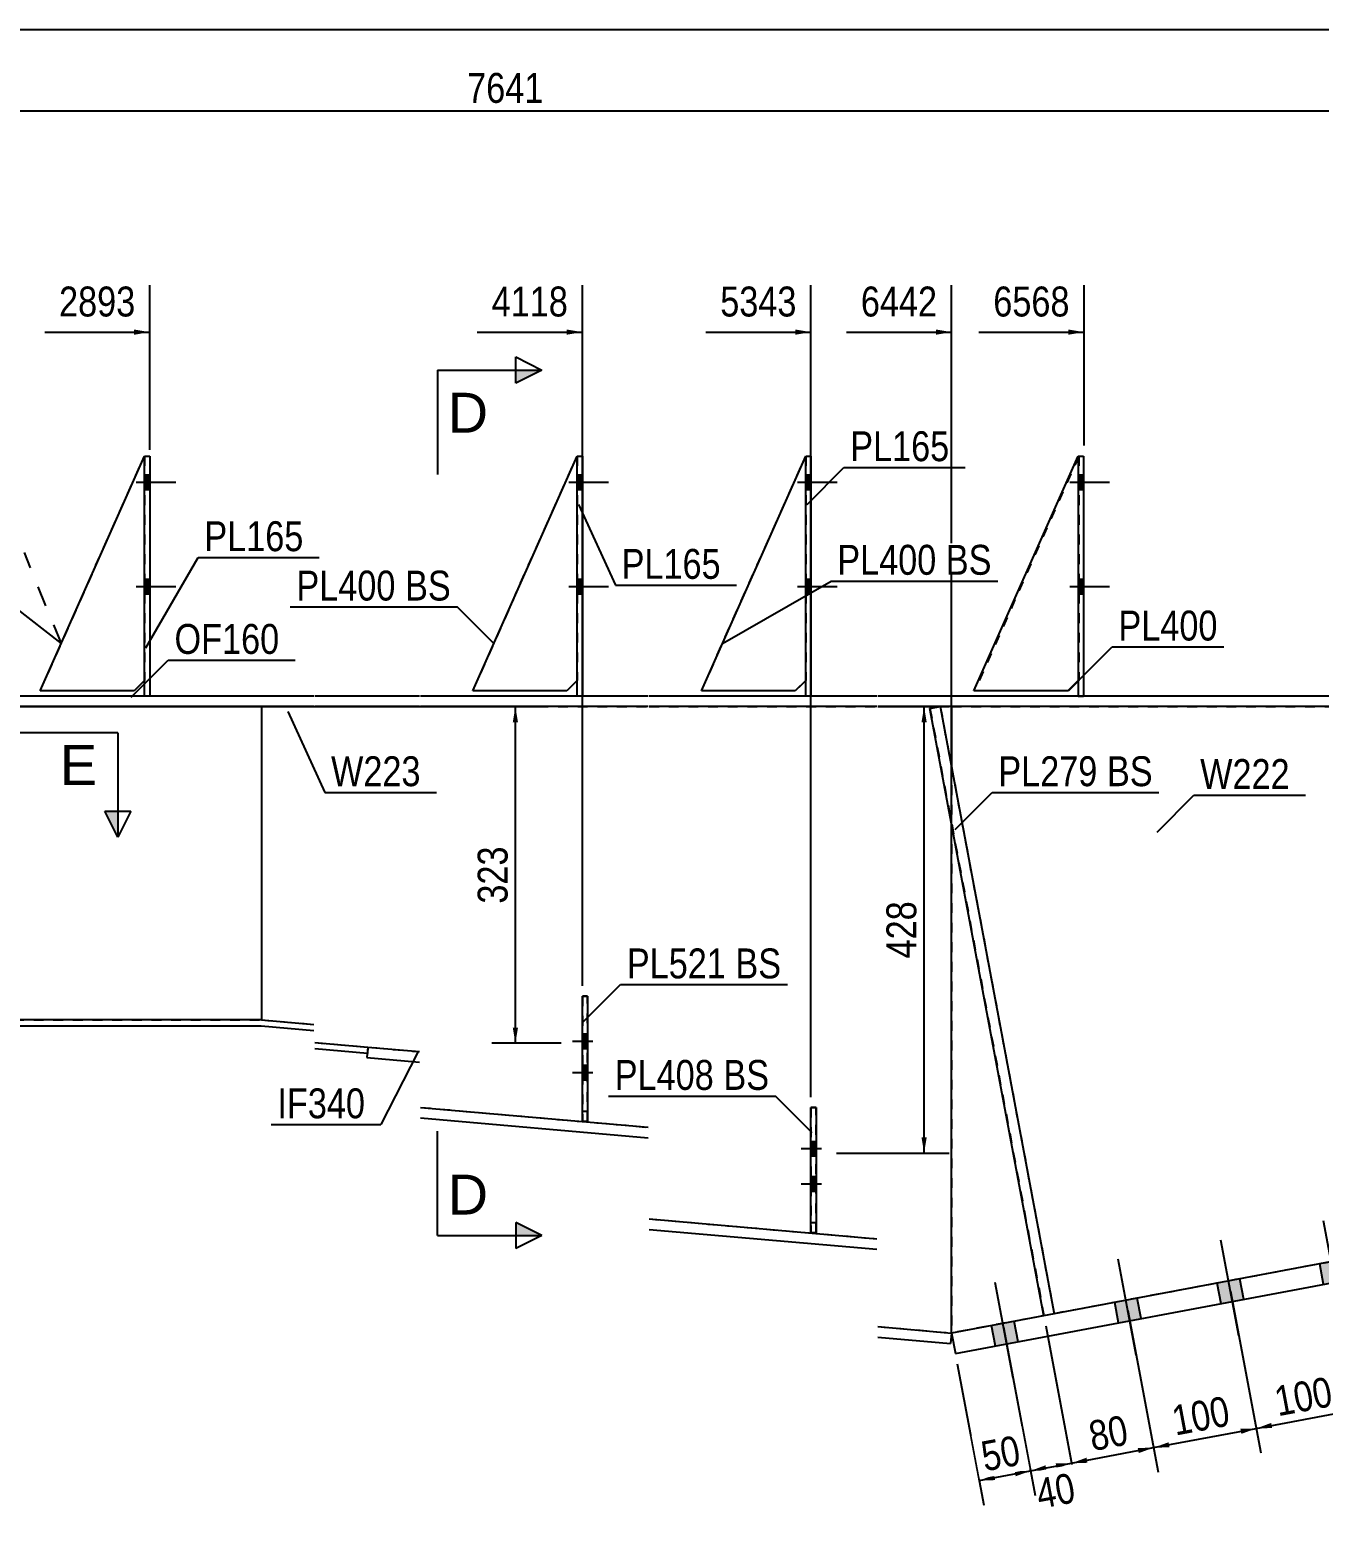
# Model space of a CAD drawing. Header units: millimetres. Extents: x -51 to 352, y -197 to 80.
# Drawn here: x 107.9 to 231.4, y -62.6 to 79.8 of the extents above; entities that cross this region are included whole.
import ezdxf

# ---------------------------------------------------------------- set-up
doc = ezdxf.new("R2010")
doc.units = ezdxf.units.MM
doc.linetypes.add('DXK_LINE_DOT1', pattern=[1.8814, 0.9407, -0.9407])
doc.linetypes.add('DXK_LINE_DOT2', pattern=[3.9198, 1.9599, -1.9599])
doc.styles.add('Arial', font='ARIAL.TTF', dxfattribs={"height": 0.2})
doc.styles.add('Arial Narrow', font='ARIALN.TTF', dxfattribs={"height": 0.2})

# ---------------------------------------------------------------- blocks, each defined once
blk = doc.blocks.new('Unknown-627306564-1201')
at = {"color": 5, "linetype": 'Continuous'}
blk.add_line((352, 79.83), (-48, 79.83), dxfattribs=at)
blk = doc.blocks.new('Part-627306564-1962 - 1436')
at = {"color": 2, "linetype": 'Continuous'}
for p, q in [((298.29, -24.7), (255.01, -32.83)), ((298.66, -26.66), (298.29, -24.7)), ((255.01, -34.86), (298.66, -26.66)), ((254.91, -33.41), (240.33, -36.15)), ((240.33, -38.18), (254.91, -35.45)), ((240.23, -36.73), (196.21, -45)), ((196.58, -46.97), (240.23, -38.77)), ((196.21, -45), (196.58, -46.97))]:
    blk.add_line(p, q, dxfattribs=at)
blk = doc.blocks.new('Bolt-627306564-1438 - 1436')
at = {"linetype": 'Continuous'}
for points in [[(182.74, 35.8), (182.74, 37.2), (182.24, 37.2), (182.24, 35.8)], [(182.74, 35.8), (182.74, 37.2), (182.24, 37.2), (182.24, 35.8)], [(182.74, 35.8), (182.74, 37.2), (182.24, 37.2), (182.24, 35.8)], [(182.74, 25.8), (182.74, 27.2), (182.24, 27.2), (182.24, 25.8)], [(182.74, 25.8), (182.74, 27.2), (182.24, 27.2), (182.24, 25.8)], [(182.74, 25.8), (182.74, 27.2), (182.24, 27.2), (182.24, 25.8)]]:
    blk.add_hatch(color=3, dxfattribs=at).paths.add_polyline_path(points)
at = {"color": 3, "linetype": 'Continuous'}
for p, q in [((182.24, 37.2), (182.74, 37.2)), ((182.24, 37.2), (182.74, 37.2)), ((182.24, 37.2), (182.74, 37.2)), ((181.44, 36.5), (185.24, 36.5)), ((181.44, 36.5), (185.24, 36.5)), ((181.44, 36.5), (185.24, 36.5)), ((182.24, 35.8), (182.74, 35.8)), ((182.24, 35.8), (182.74, 35.8)), ((182.24, 35.8), (182.74, 35.8)), ((182.24, 27.2), (182.74, 27.2)), ((182.24, 27.2), (182.74, 27.2)), ((182.24, 27.2), (182.74, 27.2)), ((181.44, 26.5), (185.24, 26.5)), ((181.44, 26.5), (185.24, 26.5)), ((181.44, 26.5), (185.24, 26.5)), ((182.24, 25.8), (182.74, 25.8)), ((182.24, 25.8), (182.74, 25.8)), ((182.24, 25.8), (182.74, 25.8))]:
    blk.add_line(p, q, dxfattribs=at)
blk = doc.blocks.new('Bolt-627306564-1441 - 1436')
at = {"linetype": 'Continuous'}
for points in [[(160.84, 35.8), (160.84, 37.2), (160.34, 37.2), (160.34, 35.8)], [(160.84, 35.8), (160.84, 37.2), (160.34, 37.2), (160.34, 35.8)], [(160.84, 35.8), (160.84, 37.2), (160.34, 37.2), (160.34, 35.8)], [(160.84, 25.8), (160.84, 27.2), (160.34, 27.2), (160.34, 25.8)], [(160.84, 25.8), (160.84, 27.2), (160.34, 27.2), (160.34, 25.8)], [(160.84, 25.8), (160.84, 27.2), (160.34, 27.2), (160.34, 25.8)]]:
    blk.add_hatch(color=3, dxfattribs=at).paths.add_polyline_path(points)
at = {"color": 3, "linetype": 'Continuous'}
for p, q in [((160.34, 37.2), (160.84, 37.2)), ((160.34, 37.2), (160.84, 37.2)), ((160.34, 37.2), (160.84, 37.2)), ((159.54, 36.5), (163.34, 36.5)), ((159.54, 36.5), (163.34, 36.5)), ((159.54, 36.5), (163.34, 36.5)), ((160.34, 35.8), (160.84, 35.8)), ((160.34, 35.8), (160.84, 35.8)), ((160.34, 35.8), (160.84, 35.8)), ((160.34, 27.2), (160.84, 27.2)), ((160.34, 27.2), (160.84, 27.2)), ((160.34, 27.2), (160.84, 27.2)), ((159.54, 26.5), (163.34, 26.5)), ((159.54, 26.5), (163.34, 26.5)), ((159.54, 26.5), (163.34, 26.5)), ((160.34, 25.8), (160.84, 25.8)), ((160.34, 25.8), (160.84, 25.8)), ((160.34, 25.8), (160.84, 25.8))]:
    blk.add_line(p, q, dxfattribs=at)
blk = doc.blocks.new('Bolt-627306564-1442 - 1436')
at = {"linetype": 'Continuous'}
for points in [[(208.85, 35.8), (208.85, 37.2), (208.35, 37.2), (208.35, 35.8)], [(208.85, 35.8), (208.85, 37.2), (208.35, 37.2), (208.35, 35.8)], [(208.85, 35.8), (208.85, 37.2), (208.35, 37.2), (208.35, 35.8)], [(208.85, 25.8), (208.85, 27.2), (208.35, 27.2), (208.35, 25.8)], [(208.85, 25.8), (208.85, 27.2), (208.35, 27.2), (208.35, 25.8)], [(208.85, 25.8), (208.85, 27.2), (208.35, 27.2), (208.35, 25.8)]]:
    blk.add_hatch(color=3, dxfattribs=at).paths.add_polyline_path(points)
at = {"color": 3, "linetype": 'Continuous'}
for p, q in [((208.35, 37.2), (208.85, 37.2)), ((208.35, 37.2), (208.85, 37.2)), ((208.35, 37.2), (208.85, 37.2)), ((207.55, 36.5), (211.35, 36.5)), ((207.55, 36.5), (211.35, 36.5)), ((207.55, 36.5), (211.35, 36.5)), ((208.35, 35.8), (208.85, 35.8)), ((208.35, 35.8), (208.85, 35.8)), ((208.35, 35.8), (208.85, 35.8)), ((208.35, 27.2), (208.85, 27.2)), ((208.35, 27.2), (208.85, 27.2)), ((208.35, 27.2), (208.85, 27.2)), ((207.55, 26.5), (211.35, 26.5)), ((207.55, 26.5), (211.35, 26.5)), ((207.55, 26.5), (211.35, 26.5)), ((208.35, 25.8), (208.85, 25.8)), ((208.35, 25.8), (208.85, 25.8)), ((208.35, 25.8), (208.85, 25.8))]:
    blk.add_line(p, q, dxfattribs=at)
blk = doc.blocks.new('Part-627306564-1710 - 1436')
at = {"color": 2, "linetype": 'Continuous'}
for p, q in [((172.24, 16.5), (182.24, 39)), ((182.24, 17.5), (181.24, 16.5)), ((181.24, 16.5), (172.24, 16.5))]:
    blk.add_line(p, q, dxfattribs=at)
blk = doc.blocks.new('Bolt-627306564-1445 - 1436')
at = {"linetype": 'Continuous'}
for points in [[(182.74, -26.64), (182.74, -28.04), (183.24, -28.04), (183.24, -26.64)], [(182.74, -30.01), (182.74, -31.41), (183.24, -31.41), (183.24, -30.01)]]:
    blk.add_hatch(color=3, dxfattribs=at).paths.add_polyline_path(points)
at = {"color": 3, "linetype": 'Continuous'}
for p, q in [((182.74, -26.64), (183.24, -26.64)), ((181.94, -27.34), (183.24, -27.34)), ((182.74, -28.04), (183.24, -28.04)), ((181.94, -30.71), (183.24, -30.71)), ((182.74, -30.01), (183.24, -30.01)), ((182.74, -31.41), (183.24, -31.41))]:
    blk.add_line(p, q, dxfattribs=at)
blk = doc.blocks.new('Bolt-627306564-1448 - 1436')
at = {"color": 3, "linetype": 'DXK_LINE_DOT2'}
for p, q in [((182.74, -26.64), (183.24, -26.64)), ((181.79, -27.34), (185.09, -27.34)), ((182.74, -28.04), (183.24, -28.04)), ((181.79, -30.71), (185.09, -30.71)), ((182.74, -30.01), (183.24, -30.01)), ((182.74, -31.41), (183.24, -31.41))]:
    blk.add_line(p, q, dxfattribs=at)
blk = doc.blocks.new('Bolt-627306564-1449 - 1436')
at = {"linetype": 'Continuous'}
for points in [[(160.84, -16.35), (160.84, -17.75), (161.34, -17.75), (161.34, -16.35)], [(160.84, -19.34), (160.84, -20.74), (161.34, -20.74), (161.34, -19.34)]]:
    blk.add_hatch(color=3, dxfattribs=at).paths.add_polyline_path(points)
at = {"color": 3, "linetype": 'Continuous'}
for p, q in [((160.04, -17.05), (161.34, -17.05)), ((160.84, -16.35), (161.34, -16.35)), ((160.84, -17.75), (161.34, -17.75)), ((160.84, -19.34), (161.34, -19.34)), ((160.04, -20.04), (161.34, -20.04)), ((160.84, -20.74), (161.34, -20.74))]:
    blk.add_line(p, q, dxfattribs=at)
blk = doc.blocks.new('Part-627306564-2016 - 1436')
at = {"color": 2, "linetype": 'Continuous'}
for p, q in [((182.24, 16), (182.24, 39)), ((182.24, 39), (182.74, 39)), ((182.74, 39), (182.74, 16)), ((182.74, 16), (182.24, 16))]:
    blk.add_line(p, q, dxfattribs=at)
blk = doc.blocks.new('Bolt-627306564-1450 - 1436')
at = {"color": 3, "linetype": 'DXK_LINE_DOT2'}
for p, q in [((159.89, -17.05), (163.19, -17.05)), ((160.84, -16.35), (161.34, -16.35)), ((160.84, -17.75), (161.34, -17.75)), ((160.84, -19.34), (161.34, -19.34)), ((159.89, -20.04), (163.19, -20.04)), ((160.84, -20.74), (161.34, -20.74))]:
    blk.add_line(p, q, dxfattribs=at)
blk = doc.blocks.new('Bolt-627306564-1451 - 1436')
at = {"linetype": 'Continuous'}
for points in [[(294.46, -25.42), (292.29, -25.82), (292.66, -27.79), (294.83, -27.38)], [(294.46, -25.42), (292.29, -25.82), (292.66, -27.79), (294.83, -27.38)], [(282.66, -27.63), (280.5, -28.04), (280.87, -30), (283.03, -29.6)], [(282.66, -27.63), (280.5, -28.04), (280.87, -30), (283.03, -29.6)], [(272.83, -29.48), (270.67, -29.88), (271.04, -31.85), (273.2, -31.44)], [(272.83, -29.48), (270.67, -29.88), (271.04, -31.85), (273.2, -31.44)], [(263.01, -31.32), (260.84, -31.73), (261.21, -33.69), (263.37, -33.29)], [(263.01, -31.32), (260.84, -31.73), (261.21, -33.69), (263.37, -33.29)], [(248.33, -34.65), (246.17, -35.05), (246.54, -37.02), (248.7, -36.61)], [(248.33, -34.65), (246.17, -35.05), (246.54, -37.02), (248.7, -36.61)], [(233.66, -37.97), (231.49, -38.37), (231.86, -40.34), (234.03, -39.93)], [(233.66, -37.97), (231.49, -38.37), (231.86, -40.34), (234.03, -39.93)], [(223.83, -39.81), (221.67, -40.22), (222.04, -42.19), (224.2, -41.78)], [(223.83, -39.81), (221.67, -40.22), (222.04, -42.19), (224.2, -41.78)], [(214, -41.66), (211.84, -42.07), (212.21, -44.03), (214.37, -43.62)], [(214, -41.66), (211.84, -42.07), (212.21, -44.03), (214.37, -43.62)], [(202.21, -43.87), (200.04, -44.28), (200.41, -46.25), (202.58, -45.84)], [(202.21, -43.87), (200.04, -44.28), (200.41, -46.25), (202.58, -45.84)]]:
    blk.add_hatch(color=3, dxfattribs=at).paths.add_polyline_path(points)
at = {"color": 3, "linetype": 'Continuous'}
for p, q in [((294.36, -30.87), (292.64, -21.69)), ((294.36, -30.87), (292.64, -21.69)), ((282.57, -33.08), (280.84, -23.9)), ((282.57, -33.08), (280.84, -23.9)), ((294.83, -27.38), (294.46, -25.42)), ((294.83, -27.38), (294.46, -25.42)), ((272.74, -34.93), (271.01, -25.75)), ((272.74, -34.93), (271.01, -25.75)), ((292.66, -27.79), (292.29, -25.82)), ((292.66, -27.79), (292.29, -25.82)), ((262.91, -36.77), (261.19, -27.59)), ((262.91, -36.77), (261.19, -27.59)), ((280.87, -30), (280.5, -28.04)), ((280.87, -30), (280.5, -28.04)), ((283.03, -29.6), (282.66, -27.63)), ((283.03, -29.6), (282.66, -27.63)), ((271.04, -31.85), (270.67, -29.88)), ((271.04, -31.85), (270.67, -29.88)), ((273.2, -31.44), (272.83, -29.48)), ((273.2, -31.44), (272.83, -29.48)), ((248.24, -40.1), (246.51, -30.92)), ((248.24, -40.1), (246.51, -30.92)), ((263.37, -33.29), (263.01, -31.32)), ((263.37, -33.29), (263.01, -31.32)), ((261.21, -33.69), (260.84, -31.73)), ((261.21, -33.69), (260.84, -31.73)), ((233.56, -43.42), (231.84, -34.24)), ((233.56, -43.42), (231.84, -34.24)), ((246.54, -37.02), (246.17, -35.05)), ((246.54, -37.02), (246.17, -35.05)), ((248.7, -36.61), (248.33, -34.65)), ((248.7, -36.61), (248.33, -34.65)), ((223.73, -45.26), (222.01, -36.09)), ((223.73, -45.26), (222.01, -36.09)), ((213.9, -47.11), (212.18, -37.93)), ((213.9, -47.11), (212.18, -37.93)), ((231.86, -40.34), (231.49, -38.37)), ((231.86, -40.34), (231.49, -38.37)), ((234.03, -39.93), (233.66, -37.97)), ((234.03, -39.93), (233.66, -37.97)), ((224.2, -41.78), (223.83, -39.81)), ((224.2, -41.78), (223.83, -39.81)), ((202.11, -49.33), (200.39, -40.15)), ((202.11, -49.33), (200.39, -40.15)), ((222.04, -42.19), (221.67, -40.22)), ((222.04, -42.19), (221.67, -40.22)), ((212.21, -44.03), (211.84, -42.07)), ((212.21, -44.03), (211.84, -42.07)), ((214.37, -43.62), (214, -41.66)), ((214.37, -43.62), (214, -41.66)), ((202.58, -45.84), (202.21, -43.87)), ((202.58, -45.84), (202.21, -43.87)), ((200.41, -46.25), (200.04, -44.28)), ((200.41, -46.25), (200.04, -44.28))]:
    blk.add_line(p, q, dxfattribs=at)
blk = doc.blocks.new('Part-627306564-2031 - 1436')
at = {"color": 2, "linetype": 'Continuous'}
for p, q in [((160.34, 16), (160.34, 39)), ((160.34, 39), (160.84, 39)), ((160.84, 39), (160.84, 16)), ((160.84, 16), (160.34, 16))]:
    blk.add_line(p, q, dxfattribs=at)
blk = doc.blocks.new('Part-627306564-1521 - 1436')
at = {"color": 7, "linetype": 'DXK_LINE_DOT1'}
for p, q in [((172.24, 16.5), (182.24, 39)), ((182.24, 39), (182.24, 17.5)), ((182.24, 17.5), (181.24, 16.5)), ((181.24, 16.5), (172.24, 16.5))]:
    blk.add_line(p, q, dxfattribs=at)
blk = doc.blocks.new('Part-627306564-1457 - 1436')
at = {"color": 7, "linetype": 'DXK_LINE_DOT1'}
for p, q in [((0, 15), (0, -15)), ((0, 15), (6.5, 15)), ((6.6, 15), (16.6, 15)), ((16.7, 15), (38.25, 15)), ((38.35, 15), (59.9, 15)), ((60, 15), (95, 15)), ((95.1, 15), (130.1, 15)), ((0, -15), (6.5, -15)), ((6.6, -15), (16.6, -15)), ((16.7, -15), (38.25, -15)), ((38.35, -15), (59.9, -15)), ((60, -15), (95, -15)), ((95.1, -15), (130.1, -15))]:
    blk.add_line(p, q, dxfattribs=at)
at = {"color": 2, "linetype": 'Continuous'}
blk.add_line((130.1, 15), (130.1, -15), dxfattribs=at)
blk = doc.blocks.new('Part-627306564-1479 - 1436')
at = {"color": 7, "linetype": 'DXK_LINE_DOT1'}
for p, q in [((150.34, 16.5), (160.34, 39)), ((160.34, 39), (160.34, 17.5)), ((160.34, 17.5), (159.34, 16.5)), ((159.34, 16.5), (150.34, 16.5))]:
    blk.add_line(p, q, dxfattribs=at)
blk = doc.blocks.new('Part-627306564-1543 - 1436')
at = {"color": 7, "linetype": 'DXK_LINE_DOT1'}
for p, q in [((160.84, -12.74), (160.84, -24.74)), ((161.34, -12.74), (160.84, -12.74)), ((161.34, -24.74), (161.34, -12.74)), ((160.84, -23.74), (161.34, -23.74)), ((160.84, -24.74), (161.34, -24.74))]:
    blk.add_line(p, q, dxfattribs=at)
blk = doc.blocks.new('Part-627306564-2006 - 1436')
at = {"color": 2, "linetype": 'Continuous'}
for p, q in [((208.35, 39), (208.35, 16)), ((208.35, 39), (208.85, 39)), ((208.85, 39), (208.85, 16)), ((208.35, 16), (208.85, 16))]:
    blk.add_line(p, q, dxfattribs=at)
blk = doc.blocks.new('Part-627306564-1565 - 1436')
at = {"color": 2, "linetype": 'Continuous'}
for p, q in [((160.84, -24.74), (160.84, -12.74)), ((160.84, -12.74), (161.34, -12.74)), ((161.34, -12.74), (161.34, -24.74)), ((161.34, -24.74), (160.84, -24.74))]:
    blk.add_line(p, q, dxfattribs=at)
blk = doc.blocks.new('Part-627306564-2036 - 1436')
at = {"color": 2, "linetype": 'Continuous'}
for p, q in [((198.35, 16.5), (208.35, 39)), ((208.35, 17.5), (207.35, 16.5)), ((207.35, 16.5), (198.35, 16.5))]:
    blk.add_line(p, q, dxfattribs=at)
at = {"color": 7, "linetype": 'DXK_LINE_DOT1'}
blk.add_line((208.35, 39), (208.35, 17.5), dxfattribs=at)
blk = doc.blocks.new('Part-627306564-1587 - 1436')
at = {"color": 2, "linetype": 'Continuous'}
for p, q in [((150.34, 16.5), (160.34, 39)), ((160.34, 17.5), (159.34, 16.5)), ((159.34, 16.5), (150.34, 16.5))]:
    blk.add_line(p, q, dxfattribs=at)
blk = doc.blocks.new('Part-627306564-1609 - 1436')
at = {"color": 7, "linetype": 'DXK_LINE_DOT1'}
for p, q in [((182.74, -23.41), (182.74, -35.41)), ((183.24, -23.41), (182.74, -23.41)), ((183.24, -35.41), (183.24, -23.41)), ((182.74, -34.41), (183.24, -34.41)), ((182.74, -35.41), (183.24, -35.41))]:
    blk.add_line(p, q, dxfattribs=at)
blk = doc.blocks.new('Part-627306564-1742 - 1436')
at = {"color": 2, "linetype": 'Continuous'}
for p, q in [((95, -15), (90, -15)), ((95, -15.6), (90, -15.6)), ((130.1, -15), (95.1, -15)), ((130.07, -15.6), (95.1, -15.6)), ((135.1, -16.04), (130.07, -15.6)), ((130.1, -15), (135.1, -15.44)), ((135.2, -17.17), (140.29, -17.62)), ((140.24, -18.21), (135.2, -17.77)), ((140.29, -17.62), (140.24, -18.21))]:
    blk.add_line(p, q, dxfattribs=at)
at = {"color": 7, "linetype": 'DXK_LINE_DOT1'}
blk.add_line((90, -15), (90, -15.6), dxfattribs=at)
blk = doc.blocks.new('Part-627306564-1678 - 1436')
at = {"color": 7, "linetype": 'DXK_LINE_DOT1'}
for p, q in [((108.89, 16.5), (118.89, 39)), ((118.89, 39), (118.89, 17.5)), ((118.89, 17.5), (117.89, 16.5)), ((117.89, 16.5), (108.89, 16.5))]:
    blk.add_line(p, q, dxfattribs=at)
blk = doc.blocks.new('Part-627306564-1668 - 1436')
at = {"color": 7, "linetype": 'DXK_LINE_DOT1'}
for p, q in [((208.4, 39), (198.4, 16.5)), ((208.4, 39), (208.4, 17.5)), ((208.4, 17.5), (208.35, 17.45)), ((207.35, 16.5), (198.4, 16.5))]:
    blk.add_line(p, q, dxfattribs=at)
at = {"color": 2, "linetype": 'Continuous'}
for p, q in [((208.35, 17.45), (207.4, 16.5)), ((207.4, 16.5), (207.35, 16.5))]:
    blk.add_line(p, q, dxfattribs=at)
blk = doc.blocks.new('Part-627306564-1764 - 1436')
at = {"color": 2, "linetype": 'Continuous'}
for p, q in [((100.1, 16), (100.1, 15)), ((118.89, 16), (100.1, 16)), ((135.1, 16), (119.39, 16)), ((145.24, 16), (135.2, 16)), ((160.34, 16), (145.34, 16)), ((167.14, 16), (160.84, 16)), ((182.24, 16), (167.24, 16)), ((189.04, 16), (182.74, 16)), ((208.35, 16), (189.14, 16)), ((240.23, 16), (208.85, 16)), ((254.91, 16), (240.33, 16)), ((272.22, 16), (255.01, 16)), ((298.11, 16), (272.72, 16)), ((308.5, 16), (298.61, 16)), ((308.5, 16), (308.5, 15)), ((135.1, 15), (100.1, 15)), ((145.24, 15), (135.2, 15)), ((167.14, 15), (145.34, 15)), ((189.04, 15), (167.24, 15)), ((240.23, 15), (189.14, 15)), ((254.91, 15), (240.33, 15)), ((308.5, 15), (255.01, 15))]:
    blk.add_line(p, q, dxfattribs=at)
at = {"color": 7, "linetype": 'DXK_LINE_DOT1'}
for p, q in [((119.39, 16), (118.89, 16)), ((160.84, 16), (160.34, 16)), ((182.74, 16), (182.24, 16)), ((208.85, 16), (208.35, 16)), ((272.72, 16), (272.22, 16)), ((298.61, 16), (298.11, 16))]:
    blk.add_line(p, q, dxfattribs=at)
blk = doc.blocks.new('Part-627306564-1700 - 1436')
at = {"color": 2, "linetype": 'Continuous'}
for p, q in [((182.74, -35.41), (182.74, -23.41)), ((182.74, -23.41), (183.24, -23.41)), ((183.24, -23.41), (183.24, -35.41)), ((183.24, -35.41), (182.74, -35.41))]:
    blk.add_line(p, q, dxfattribs=at)
blk = doc.blocks.new('Part-627306564-1786 - 1436')
at = {"color": 2, "linetype": 'Continuous'}
blk.add_line((130.1, 15), (130.1, -15), dxfattribs=at)
at = {"color": 7, "linetype": 'DXK_LINE_DOT1'}
for p, q in [((130.1, 15), (135.1, 15)), ((135.2, 15), (145.24, 15)), ((145.34, 15), (167.14, 15)), ((167.24, 15), (189.04, 15)), ((189.14, 15), (196.21, 15)), ((196.21, 15), (196.21, -45)), ((130.1, -15), (135.1, -15.44)), ((135.2, -17.17), (145.24, -18.05)), ((145.34, -23.39), (167.14, -25.29)), ((167.24, -34.07), (189.04, -35.97)), ((189.14, -44.38), (196.21, -45))]:
    blk.add_line(p, q, dxfattribs=at)
blk = doc.blocks.new('Part-627306564-1808 - 1436')
at = {"color": 2, "linetype": 'Continuous'}
for p, q in [((196.21, 15), (196.21, 9.18)), ((280.66, 15), (280.69, 14.82)), ((196.21, -45), (196.21, 3.76))]:
    blk.add_line(p, q, dxfattribs=at)
at = {"color": 7, "linetype": 'DXK_LINE_DOT1'}
for p, q in [((196.21, 15), (240.23, 15)), ((240.33, 15), (254.91, 15)), ((255.01, 15), (280.66, 15)), ((280.69, 14.82), (288.46, -26.54)), ((288.46, -26.54), (255.01, -32.83)), ((254.91, -33.41), (240.33, -36.15)), ((240.23, -36.73), (196.21, -45))]:
    blk.add_line(p, q, dxfattribs=at)
blk = doc.blocks.new('Part-627306564-1852 - 1436')
at = {"color": 2, "linetype": 'Continuous'}
for p, q in [((140.29, -17.62), (140.2, -18.61)), ((140.29, -17.62), (145.24, -18.05)), ((140.2, -18.61), (145.24, -19.05)), ((145.34, -23.39), (167.14, -25.29)), ((145.34, -24.4), (167.14, -26.3)), ((167.24, -34.07), (189.04, -35.97)), ((167.24, -35.08), (189.04, -36.98)), ((189.14, -44.38), (196.21, -45)), ((189.14, -45.39), (196.12, -46)), ((196.21, -45), (196.12, -46))]:
    blk.add_line(p, q, dxfattribs=at)
blk = doc.blocks.new('Part-627306564-1896 - 1436')
at = {"color": 2, "linetype": 'Continuous'}
for p, q in [((194.14, 14.82), (195.12, 15)), ((205.06, -43.34), (194.14, 14.82)), ((195.12, 15), (206.04, -43.15))]:
    blk.add_line(p, q, dxfattribs=at)
blk = doc.blocks.new('Part-627306564-1918 - 1436')
at = {"color": 7, "linetype": 'DXK_LINE_DOT1'}
for p, q in [((195.12, 15), (194.14, 14.82)), ((194.14, 14.82), (205.06, -43.34)), ((195.12, 15), (206.04, -43.15))]:
    blk.add_line(p, q, dxfattribs=at)
blk = doc.blocks.new('Part-627306564-7028 - 1436')
at = {"color": 2, "linetype": 'Continuous'}
for p, q in [((118.89, 16), (118.89, 39)), ((118.89, 39), (119.39, 39)), ((119.39, 39), (119.39, 16)), ((119.39, 16), (118.89, 16))]:
    blk.add_line(p, q, dxfattribs=at)
blk = doc.blocks.new('Part-627306564-7029 - 1436')
at = {"color": 2, "linetype": 'Continuous'}
for p, q in [((108.89, 16.5), (118.89, 39)), ((118.89, 17.5), (117.89, 16.5)), ((117.89, 16.5), (108.89, 16.5))]:
    blk.add_line(p, q, dxfattribs=at)
at = {"color": 7, "linetype": 'DXK_LINE_DOT1'}
blk.add_line((118.89, 39), (118.89, 17.5), dxfattribs=at)
blk = doc.blocks.new('Bolt-627306564-7035 - 1436')
at = {"linetype": 'Continuous'}
for points in [[(119.39, 35.8), (119.39, 37.2), (118.89, 37.2), (118.89, 35.8)], [(119.39, 35.8), (119.39, 37.2), (118.89, 37.2), (118.89, 35.8)], [(119.39, 35.8), (119.39, 37.2), (118.89, 37.2), (118.89, 35.8)], [(119.39, 25.8), (119.39, 27.2), (118.89, 27.2), (118.89, 25.8)], [(119.39, 25.8), (119.39, 27.2), (118.89, 27.2), (118.89, 25.8)], [(119.39, 25.8), (119.39, 27.2), (118.89, 27.2), (118.89, 25.8)]]:
    blk.add_hatch(color=3, dxfattribs=at).paths.add_polyline_path(points)
at = {"color": 3, "linetype": 'Continuous'}
for p, q in [((118.89, 37.2), (119.39, 37.2)), ((118.89, 37.2), (119.39, 37.2)), ((118.89, 37.2), (119.39, 37.2)), ((118.09, 36.5), (121.89, 36.5)), ((118.09, 36.5), (121.89, 36.5)), ((118.09, 36.5), (121.89, 36.5)), ((118.89, 35.8), (119.39, 35.8)), ((118.89, 35.8), (119.39, 35.8)), ((118.89, 35.8), (119.39, 35.8)), ((118.89, 27.2), (119.39, 27.2)), ((118.89, 27.2), (119.39, 27.2)), ((118.89, 27.2), (119.39, 27.2)), ((118.09, 26.5), (121.89, 26.5)), ((118.09, 26.5), (121.89, 26.5)), ((118.09, 26.5), (121.89, 26.5)), ((118.89, 25.8), (119.39, 25.8)), ((118.89, 25.8), (119.39, 25.8)), ((118.89, 25.8), (119.39, 25.8))]:
    blk.add_line(p, q, dxfattribs=at)
blk = doc.blocks.new('StraightDimension-627306564-2199 - 1436')
at = {"linetype": 'Continuous'}
for points in [[(193.33, 13.5), (193.58, 15), (193.83, 13.5)], [(193.83, -26.26), (193.58, -27.76), (193.33, -26.26)]]:
    blk.add_hatch(color=7, dxfattribs=at).paths.add_polyline_path(points)
at = {"color": 7, "linetype": 'Continuous'}
for p, q in [((189.29, 15), (195.98, 15)), ((193.58, -27.76), (193.58, 15)), ((185.2, -27.76), (195.98, -27.76))]:
    blk.add_line(p, q, dxfattribs=at)
at = {"color": 0}
blk.add_wipeout([(193.43, -3.04), (189.23, -3.04), (189.23, -9.72), (193.43, -9.72)], dxfattribs=at)
at = {"color": 3, "style": 'Arial Narrow'}
blk.add_text('428', height=2.863, rotation=90.0002, dxfattribs=at).set_placement((192.83, -9.12))
blk = doc.blocks.new('StraightDimension-627306564-2289 - 1436')
at = {"linetype": 'Continuous'}
for points in [[(154.17, 13.5), (154.42, 15), (154.67, 13.5)], [(154.67, -15.75), (154.42, -17.25), (154.17, -15.75)]]:
    blk.add_hatch(color=7, dxfattribs=at).paths.add_polyline_path(points)
at = {"color": 7, "linetype": 'Continuous'}
for p, q in [((39.35, 15), (156.82, 15)), ((154.42, -17.25), (154.42, 15)), ((158.8, -17.25), (152.17, -17.25))]:
    blk.add_line(p, q, dxfattribs=at)
at = {"color": 0}
blk.add_wipeout([(154.27, 2.22), (150.07, 2.22), (150.07, -4.47), (154.27, -4.47)], dxfattribs=at)
at = {"color": 3, "style": 'Arial Narrow'}
blk.add_text('323', height=2.863, rotation=90.0002, dxfattribs=at).set_placement((153.67, -3.87))
blk = doc.blocks.new('StraightDimension-627306564-6771 - 1436')
at = {"linetype": 'Continuous'}
for points in [[(233.71, -52.32), (235.23, -52.29), (233.8, -52.81)], [(226.92, -54.1), (225.4, -54.14), (226.83, -53.61)]]:
    blk.add_hatch(color=7, dxfattribs=at).paths.add_polyline_path(points)
at = {"color": 7, "linetype": 'Continuous'}
for p, q in [((232.76, -39.15), (235.67, -54.65)), ((222.93, -41), (225.84, -56.49)), ((225.4, -54.14), (235.23, -52.29))]:
    blk.add_line(p, q, dxfattribs=at)
at = {"color": 0}
blk.add_wipeout([(233.57, -52.45), (232.8, -48.32), (226.23, -49.55), (227, -53.68)], dxfattribs=at)
at = {"color": 3, "style": 'Arial Narrow'}
blk.add_text('100', height=2.863, rotation=10.6341, dxfattribs=at).set_placement((227.48, -52.98))
blk = doc.blocks.new('StraightDimension-627306564-6772 - 1436')
at = {"linetype": 'Continuous'}
for points in [[(217.09, -55.95), (215.57, -55.98), (217, -55.46)], [(223.88, -54.17), (225.4, -54.14), (223.97, -54.66)]]:
    blk.add_hatch(color=7, dxfattribs=at).paths.add_polyline_path(points)
at = {"color": 7, "linetype": 'Continuous'}
for p, q in [((222.93, -41), (225.84, -56.49)), ((213.1, -42.85), (216.01, -58.34)), ((215.57, -55.98), (225.4, -54.14))]:
    blk.add_line(p, q, dxfattribs=at)
at = {"color": 0}
blk.add_wipeout([(223.74, -54.29), (222.97, -50.17), (216.4, -51.4), (217.17, -55.53)], dxfattribs=at)
at = {"color": 3, "style": 'Arial Narrow'}
blk.add_text('100', height=2.863, rotation=10.6341, dxfattribs=at).set_placement((217.65, -54.83))
blk = doc.blocks.new('StraightDimension-627306564-6773 - 1436')
at = {"linetype": 'Continuous'}
for points in [[(209.23, -57.43), (207.71, -57.46), (209.14, -56.94)], [(214.05, -56.01), (215.57, -55.98), (214.14, -56.5)]]:
    blk.add_hatch(color=7, dxfattribs=at).paths.add_polyline_path(points)
at = {"color": 7, "linetype": 'Continuous'}
for p, q in [((213.1, -42.85), (216.01, -58.34)), ((205.24, -44.32), (208.15, -59.82)), ((207.71, -57.46), (215.57, -55.98))]:
    blk.add_line(p, q, dxfattribs=at)
at = {"color": 0}
blk.add_wipeout([(214, -56.12), (213.22, -52), (208.45, -52.89), (209.23, -57.02)], dxfattribs=at)
at = {"color": 3, "style": 'Arial Narrow'}
blk.add_text('80', height=2.863, rotation=10.6341, dxfattribs=at).set_placement((209.7, -56.32))
blk = doc.blocks.new('StraightDimension-627306564-6774 - 1436')
at = {"linetype": 'Continuous'}
for points in [[(205.3, -58.17), (203.78, -58.2), (205.21, -57.67)], [(206.19, -57.49), (207.71, -57.46), (206.28, -57.98)]]:
    blk.add_hatch(color=7, dxfattribs=at).paths.add_polyline_path(points)
at = {"color": 7, "linetype": 'Continuous'}
for p, q in [((201.19, -44.43), (204.19, -60.41)), ((205.24, -44.32), (208.12, -59.67)), ((203.78, -58.2), (207.71, -57.46))]:
    blk.add_line(p, q, dxfattribs=at)
at = {"color": 0}
blk.add_wipeout([(208.93, -61.65), (208.16, -57.53), (203.38, -58.42), (204.16, -62.55)], dxfattribs=at)
at = {"color": 3, "style": 'Arial Narrow'}
blk.add_text('40', height=2.863, rotation=10.6341, dxfattribs=at).set_placement((204.64, -61.85))
blk = doc.blocks.new('StraightDimension-627306564-6775 - 1436')
at = {"linetype": 'Continuous'}
for points in [[(202.26, -58.23), (203.78, -58.2), (202.35, -58.72)], [(200.38, -59.09), (198.86, -59.12), (200.29, -58.6)]]:
    blk.add_hatch(color=7, dxfattribs=at).paths.add_polyline_path(points)
at = {"color": 7, "linetype": 'Continuous'}
for p, q in [((201.19, -44.43), (204.22, -60.56)), ((196.76, -47.95), (199.31, -61.48)), ((198.86, -59.12), (203.78, -58.2))]:
    blk.add_line(p, q, dxfattribs=at)
at = {"color": 0}
blk.add_wipeout([(203.68, -58.06), (202.9, -53.93), (198.13, -54.83), (198.91, -58.96)], dxfattribs=at)
at = {"color": 3, "style": 'Arial Narrow'}
blk.add_text('50', height=2.863, rotation=10.6341, dxfattribs=at).set_placement((199.38, -58.26))
blk = doc.blocks.new('StraightDimension-627306564-7951 - 1436')
at = {"linetype": 'Continuous'}
blk.add_hatch(color=7, dxfattribs=at).paths.add_polyline_path([(207.4, 51.12), (208.9, 50.87), (207.4, 50.62)])
at = {"color": 7, "linetype": 'Continuous'}
for p, q in [((208.9, 40), (208.9, 55.37)), ((198.83, 50.87), (208.9, 50.87))]:
    blk.add_line(p, q, dxfattribs=at)
at = {"color": 0}
blk.add_wipeout([(208.12, 51.77), (208.12, 55.97), (199.61, 55.97), (199.61, 51.77)], dxfattribs=at)
at = {"color": 3, "style": 'Arial Narrow'}
blk.add_text('6568', height=2.863, dxfattribs=at).set_placement((200.21, 52.37))
blk = doc.blocks.new('StraightDimension-627306564-7952 - 1436')
at = {"linetype": 'Continuous'}
blk.add_hatch(color=7, dxfattribs=at).paths.add_polyline_path([(194.71, 51.12), (196.21, 50.87), (194.71, 50.62)])
at = {"color": 7, "linetype": 'Continuous'}
for p, q in [((196.21, -44), (196.21, 55.37)), ((186.15, 50.87), (196.21, 50.87))]:
    blk.add_line(p, q, dxfattribs=at)
at = {"color": 0}
blk.add_wipeout([(195.44, 51.77), (195.44, 55.97), (186.92, 55.97), (186.92, 51.77)], dxfattribs=at)
at = {"color": 3, "style": 'Arial Narrow'}
blk.add_text('6442', height=2.863, dxfattribs=at).set_placement((187.52, 52.37))
blk = doc.blocks.new('StraightDimension-627306564-7953 - 1436')
at = {"linetype": 'Continuous'}
blk.add_hatch(color=7, dxfattribs=at).paths.add_polyline_path([(181.24, 51.12), (182.74, 50.87), (181.24, 50.62)])
at = {"color": 7, "linetype": 'Continuous'}
for p, q in [((182.74, -22.41), (182.74, 55.37)), ((172.67, 50.87), (182.74, 50.87))]:
    blk.add_line(p, q, dxfattribs=at)
at = {"color": 0}
blk.add_wipeout([(181.96, 51.77), (181.96, 55.97), (173.45, 55.97), (173.45, 51.77)], dxfattribs=at)
at = {"color": 3, "style": 'Arial Narrow'}
blk.add_text('5343', height=2.863, dxfattribs=at).set_placement((174.05, 52.37))
blk = doc.blocks.new('StraightDimension-627306564-7954 - 1436')
at = {"linetype": 'Continuous'}
blk.add_hatch(color=7, dxfattribs=at).paths.add_polyline_path([(159.34, 51.12), (160.84, 50.87), (159.34, 50.62)])
at = {"color": 7, "linetype": 'Continuous'}
for p, q in [((160.84, -11.74), (160.84, 55.37)), ((150.77, 50.87), (160.84, 50.87))]:
    blk.add_line(p, q, dxfattribs=at)
at = {"color": 0}
blk.add_wipeout([(160.06, 51.77), (160.06, 55.97), (151.55, 55.97), (151.55, 51.77)], dxfattribs=at)
at = {"color": 3, "style": 'Arial Narrow'}
blk.add_text('4118', height=2.863, dxfattribs=at).set_placement((152.15, 52.37))
blk = doc.blocks.new('StraightDimension-627306564-7955 - 1436')
at = {"linetype": 'Continuous'}
blk.add_hatch(color=7, dxfattribs=at).paths.add_polyline_path([(117.89, 51.12), (119.39, 50.87), (117.89, 50.62)])
at = {"color": 7, "linetype": 'Continuous'}
for p, q in [((119.39, 39.6), (119.39, 55.37)), ((109.33, 50.87), (119.39, 50.87))]:
    blk.add_line(p, q, dxfattribs=at)
at = {"color": 0}
blk.add_wipeout([(118.61, 51.77), (118.61, 55.97), (110.1, 55.97), (110.1, 51.77)], dxfattribs=at)
at = {"color": 3, "style": 'Arial Narrow'}
blk.add_text('2893', height=2.863, dxfattribs=at).set_placement((110.7, 52.37))
blk = doc.blocks.new('StraightDimension-627306564-8180 - 1436')
at = {"color": 7, "linetype": 'Continuous'}
blk.add_line((-1.6, 72.08), (308.5, 72.08), dxfattribs=at)
at = {"color": 0}
blk.add_wipeout([(157.71, 72.23), (157.71, 76.43), (149.2, 76.43), (149.2, 72.23)], dxfattribs=at)
at = {"color": 3, "style": 'Arial Narrow'}
blk.add_text('7641', height=2.863, dxfattribs=at).set_placement((149.8, 72.83))
blk = doc.blocks.new('Mark-627306564-4530 - 1436')
at = {"color": 0}
blk.add_wipeout([(131.81, 20.05), (131.81, 23.05), (121.76, 23.05), (121.76, 20.05)], dxfattribs=at)
blk.add_wipeout([(131.81, 20.05), (131.81, 23.05), (121.76, 23.05), (121.76, 20.05)], dxfattribs=at)
at = {"color": 7, "linetype": 'Continuous'}
for p, q in [((117.62, 15.92), (121.16, 19.45)), ((121.16, 19.45), (133.31, 19.45))]:
    blk.add_line(p, q, dxfattribs=at)
at = {"color": 3, "style": 'Arial Narrow'}
blk.add_text('OF160', height=2.863, dxfattribs=at).set_placement((121.76, 20.05))
blk = doc.blocks.new('SectionMark-627306564-5619 - 1436')
at = {"linetype": 'Continuous'}
for points in [[(30.52, 5), (31.77, 5), (30.52, 2.5)], [(115.08, 5), (116.33, 5), (116.33, 2.5)]]:
    blk.add_hatch(color=30, dxfattribs=at).paths.add_polyline_path(points)
at = {"color": 30, "linetype": 'Continuous'}
for p, q in [((30.52, 12.5), (40.52, 12.5)), ((30.52, 12.5), (30.52, 2.5)), ((116.33, 12.5), (106.33, 12.5)), ((116.33, 12.5), (116.33, 2.5)), ((30.52, 2.5), (29.27, 5)), ((31.77, 5), (29.27, 5)), ((30.52, 2.5), (31.77, 5)), ((115.08, 5), (117.58, 5)), ((116.33, 2.5), (115.08, 5)), ((117.58, 5), (116.33, 2.5))]:
    blk.add_line(p, q, dxfattribs=at)
at = {"color": 0, "linetype": 'Continuous'}
for points in [[(36.08, 7.5), (36.08, 11.5), (32.52, 11.5), (32.52, 7.5)], [(114.33, 7.5), (114.33, 11.5), (110.78, 11.5), (110.78, 7.5)]]:
    blk.add_wipeout(points, dxfattribs=at)
at = {"color": 96, "linetype": 'Continuous', "style": 'Arial'}
for p in [(32.52, 7.5), (110.78, 7.5)]:
    blk.add_text('E', height=3.82, dxfattribs=at).set_placement(p)
blk = doc.blocks.new('MarkSet-627306564-4504 - 1436')
at = {"color": 0}
for points in [[(210.2, 7.38), (210.2, 10.38), (200.69, 10.38), (200.69, 7.38)], [(215.48, 7.38), (215.48, 10.38), (211.1, 10.38), (211.1, 7.38)]]:
    blk.add_wipeout(points, dxfattribs=at)
for points in [[(210.2, 7.38), (210.2, 10.38), (200.69, 10.38), (200.69, 7.38)], [(215.48, 7.38), (215.48, 10.38), (211.1, 10.38), (211.1, 7.38)]]:
    blk.add_wipeout(points, dxfattribs=at)
at = {"color": 7, "linetype": 'Continuous'}
for p, q in [((196.56, 3.24), (200.09, 6.78)), ((200.09, 6.78), (216.08, 6.78))]:
    blk.add_line(p, q, dxfattribs=at)
at = {"color": 3, "style": 'Arial Narrow'}
for s, p in [('PL279', (200.69, 7.38)), ('BS', (211.1, 7.38))]:
    blk.add_text(s, height=2.863, dxfattribs=at).set_placement(p)
blk = doc.blocks.new('Mark-627306564-4487 - 1436')
at = {"color": 0}
for points in [[(98.58, 30.36), (98.58, 33.36), (89.08, 33.36), (89.08, 30.36)], [(106.78, 30.36), (106.78, 33.36), (99.48, 33.36), (99.48, 30.36)]]:
    blk.add_wipeout(points, dxfattribs=at)
for points in [[(98.58, 30.36), (98.58, 33.36), (89.08, 33.36), (89.08, 30.36)], [(106.78, 30.36), (106.78, 33.36), (99.48, 33.36), (99.48, 30.36)]]:
    blk.add_wipeout(points, dxfattribs=at)
at = {"color": 7, "linetype": 'DXK_LINE_DOT2'}
for p in [(88.48, 29.76), (110.92, 21.03)]:
    blk.add_line(p, (107.38, 29.76), dxfattribs=at)
at = {"color": 3, "style": 'Arial Narrow'}
for s, p in [('PL400', (89.08, 30.36)), ('(F/', (99.48, 30.36)), ('S)', (103.5, 30.36))]:
    blk.add_text(s, height=2.863, dxfattribs=at).set_placement(p)
blk = doc.blocks.new('SectionMark-627306564-2498 - 1436')
at = {"linetype": 'Continuous'}
for points in [[(154.45, 45.99), (154.45, 47.24), (156.95, 47.24)], [(154.45, -35.65), (154.45, -34.4), (156.95, -35.65)]]:
    blk.add_hatch(color=30, dxfattribs=at).paths.add_polyline_path(points)
at = {"color": 30, "linetype": 'Continuous'}
for p, q in [((154.45, 45.99), (154.45, 48.49)), ((154.45, 48.49), (156.95, 47.24)), ((146.95, 47.24), (146.95, 37.24)), ((146.95, 47.24), (156.95, 47.24)), ((156.95, 47.24), (154.45, 45.99)), ((146.95, -35.65), (146.95, -25.65)), ((156.95, -35.65), (154.45, -34.4)), ((154.45, -34.4), (154.45, -36.9)), ((146.95, -35.65), (156.95, -35.65)), ((156.95, -35.65), (154.45, -36.9))]:
    blk.add_line(p, q, dxfattribs=at)
at = {"color": 0, "linetype": 'Continuous'}
for points in [[(151.8, 41.24), (151.8, 45.24), (147.95, 45.24), (147.95, 41.24)], [(151.8, -33.65), (151.8, -29.65), (147.95, -29.65), (147.95, -33.65)]]:
    blk.add_wipeout(points, dxfattribs=at)
at = {"color": 96, "linetype": 'Continuous', "style": 'Arial'}
for p in [(147.95, 41.24), (147.95, -33.65)]:
    blk.add_text('D', height=3.82, dxfattribs=at).set_placement(p)
blk = doc.blocks.new('MarkSet-627306564-4390 - 1436')
at = {"color": 0}
for points in [[(142.95, 25.16), (142.95, 28.16), (133.44, 28.16), (133.44, 25.16)], [(148.23, 25.16), (148.23, 28.16), (143.85, 28.16), (143.85, 25.16)]]:
    blk.add_wipeout(points, dxfattribs=at)
for points in [[(142.95, 25.16), (142.95, 28.16), (133.44, 28.16), (133.44, 25.16)], [(148.23, 25.16), (148.23, 28.16), (143.85, 28.16), (143.85, 25.16)]]:
    blk.add_wipeout(points, dxfattribs=at)
at = {"color": 7, "linetype": 'Continuous'}
for p in [(132.84, 24.56), (152.36, 21.03)]:
    blk.add_line(p, (148.83, 24.56), dxfattribs=at)
at = {"color": 3, "style": 'Arial Narrow'}
for s, p in [('PL400', (133.44, 25.16)), ('BS', (143.85, 25.16))]:
    blk.add_text(s, height=2.863, dxfattribs=at).set_placement(p)
blk = doc.blocks.new('MarkSet-627306564-4434 - 1436')
at = {"color": 0}
for points in [[(194.76, 27.63), (194.76, 30.63), (185.26, 30.63), (185.26, 27.63)], [(200.04, 27.63), (200.04, 30.63), (195.66, 30.63), (195.66, 27.63)]]:
    blk.add_wipeout(points, dxfattribs=at)
for points in [[(194.76, 27.63), (194.76, 30.63), (185.26, 30.63), (185.26, 27.63)], [(200.04, 27.63), (200.04, 30.63), (195.66, 30.63), (195.66, 27.63)]]:
    blk.add_wipeout(points, dxfattribs=at)
at = {"color": 7, "linetype": 'Continuous'}
for p, q in [((174.26, 21.03), (184.66, 27.03)), ((184.66, 27.03), (200.64, 27.03))]:
    blk.add_line(p, q, dxfattribs=at)
at = {"color": 3, "style": 'Arial Narrow'}
for s, p in [('PL400', (185.26, 27.63)), ('BS', (195.66, 27.63))]:
    blk.add_text(s, height=2.863, dxfattribs=at).set_placement(p)
blk = doc.blocks.new('MarkSet-627306564-4445 - 1436')
at = {"color": 0}
for points in [[(174.6, -11.03), (174.6, -8.03), (165.1, -8.03), (165.1, -11.03)], [(179.89, -11.03), (179.89, -8.03), (175.5, -8.03), (175.5, -11.03)]]:
    blk.add_wipeout(points, dxfattribs=at)
for points in [[(174.6, -11.03), (174.6, -8.03), (165.1, -8.03), (165.1, -11.03)], [(179.89, -11.03), (179.89, -8.03), (175.5, -8.03), (175.5, -11.03)]]:
    blk.add_wipeout(points, dxfattribs=at)
at = {"color": 7, "linetype": 'Continuous'}
for p, q in [((160.96, -15.17), (164.5, -11.63)), ((164.5, -11.63), (180.49, -11.63))]:
    blk.add_line(p, q, dxfattribs=at)
at = {"color": 3, "style": 'Arial Narrow'}
for s, p in [('PL521', (165.1, -11.03)), ('BS', (175.5, -11.03))]:
    blk.add_text(s, height=2.863, dxfattribs=at).set_placement(p)
blk = doc.blocks.new('MarkSet-627306564-4456 - 1436')
at = {"color": 0}
for points in [[(173.45, -21.71), (173.45, -18.71), (163.94, -18.71), (163.94, -21.71)], [(178.73, -21.71), (178.73, -18.71), (174.35, -18.71), (174.35, -21.71)]]:
    blk.add_wipeout(points, dxfattribs=at)
for points in [[(173.45, -21.71), (173.45, -18.71), (163.94, -18.71), (163.94, -21.71)], [(178.73, -21.71), (178.73, -18.71), (174.35, -18.71), (174.35, -21.71)]]:
    blk.add_wipeout(points, dxfattribs=at)
at = {"color": 7, "linetype": 'Continuous'}
for p in [(163.34, -22.31), (182.86, -25.84)]:
    blk.add_line(p, (179.33, -22.31), dxfattribs=at)
at = {"color": 3, "style": 'Arial Narrow'}
for s, p in [('PL408', (163.94, -21.71)), ('BS', (174.35, -21.71))]:
    blk.add_text(s, height=2.863, dxfattribs=at).set_placement(p)
blk = doc.blocks.new('MarkSet-627306564-4482 - 1436')
at = {"color": 0}
blk.add_wipeout([(221.7, 21.33), (221.7, 24.33), (212.2, 24.33), (212.2, 21.33)], dxfattribs=at)
blk.add_wipeout([(221.7, 21.33), (221.7, 24.33), (212.2, 24.33), (212.2, 21.33)], dxfattribs=at)
at = {"color": 7, "linetype": 'Continuous'}
for p, q in [((208.06, 17.19), (211.6, 20.73)), ((211.6, 20.73), (222.3, 20.73))]:
    blk.add_line(p, q, dxfattribs=at)
at = {"color": 3, "style": 'Arial Narrow'}
blk.add_text('PL400', height=2.863, dxfattribs=at).set_placement((212.2, 21.33))
blk = doc.blocks.new('Mark-627306564-4533 - 1436')
at = {"color": 0}
blk.add_wipeout([(145.35, 7.38), (145.35, 10.38), (136.76, 10.38), (136.76, 7.38)], dxfattribs=at)
blk.add_wipeout([(145.35, 7.38), (145.35, 10.38), (136.76, 10.38), (136.76, 7.38)], dxfattribs=at)
at = {"color": 7, "linetype": 'Continuous'}
for p, q in [((132.62, 14.52), (136.16, 6.78)), ((136.16, 6.78), (146.85, 6.78))]:
    blk.add_line(p, q, dxfattribs=at)
at = {"color": 3, "style": 'Arial Narrow'}
blk.add_text('W223', height=2.863, dxfattribs=at).set_placement((136.76, 7.38))
blk = doc.blocks.new('Mark-627306564-4536 - 1436')
at = {"color": 0}
blk.add_wipeout([(228.62, 7.11), (228.62, 10.11), (220.03, 10.11), (220.03, 7.11)], dxfattribs=at)
blk.add_wipeout([(228.62, 7.11), (228.62, 10.11), (220.03, 10.11), (220.03, 7.11)], dxfattribs=at)
at = {"color": 7, "linetype": 'Continuous'}
for p, q in [((215.9, 2.97), (219.43, 6.51)), ((219.43, 6.51), (230.12, 6.51))]:
    blk.add_line(p, q, dxfattribs=at)
at = {"color": 3, "style": 'Arial Narrow'}
blk.add_text('W222', height=2.863, dxfattribs=at).set_placement((220.03, 7.11))
blk = doc.blocks.new('Mark-627306564-4542 - 1436')
at = {"color": 7, "linetype": 'Continuous'}
blk.add_line((145.06, -18.1), (141.53, -25.03), dxfattribs=at)
at = {"color": 0}
blk.add_wipeout([(140.03, -24.43), (140.03, -21.43), (131.62, -21.43), (131.62, -24.43)], dxfattribs=at)
blk.add_wipeout([(140.03, -24.43), (140.03, -21.43), (131.62, -21.43), (131.62, -24.43)], dxfattribs=at)
at = {"color": 7, "linetype": 'Continuous'}
blk.add_line((131.02, -25.03), (141.53, -25.03), dxfattribs=at)
at = {"color": 3, "style": 'Arial Narrow'}
blk.add_text('IF340', height=2.863, dxfattribs=at).set_placement((131.62, -24.43))
blk = doc.blocks.new('Mark-627306564-4560 - 1436')
at = {"color": 0}
blk.add_wipeout([(196, 38.51), (196, 41.51), (186.5, 41.51), (186.5, 38.51)], dxfattribs=at)
blk.add_wipeout([(196, 38.51), (196, 41.51), (186.5, 41.51), (186.5, 38.51)], dxfattribs=at)
at = {"color": 7, "linetype": 'Continuous'}
for p, q in [((182.36, 34.37), (185.9, 37.91)), ((185.9, 37.91), (197.5, 37.91))]:
    blk.add_line(p, q, dxfattribs=at)
at = {"color": 3, "style": 'Arial Narrow'}
blk.add_text('PL165', height=2.863, dxfattribs=at).set_placement((186.5, 38.51))
blk = doc.blocks.new('Mark-627306564-4563 - 1436')
at = {"color": 0}
blk.add_wipeout([(174.1, 27.24), (174.1, 30.24), (164.6, 30.24), (164.6, 27.24)], dxfattribs=at)
blk.add_wipeout([(174.1, 27.24), (174.1, 30.24), (164.6, 30.24), (164.6, 27.24)], dxfattribs=at)
at = {"color": 7, "linetype": 'Continuous'}
for p, q in [((160.46, 34.37), (164, 26.64)), ((164, 26.64), (175.6, 26.64))]:
    blk.add_line(p, q, dxfattribs=at)
at = {"color": 3, "style": 'Arial Narrow'}
blk.add_text('PL165', height=2.863, dxfattribs=at).set_placement((164.6, 27.24))
blk = doc.blocks.new('Mark-627306564-7154 - 1436')
at = {"color": 0}
blk.add_wipeout([(134.12, 29.89), (134.12, 32.89), (124.62, 32.89), (124.62, 29.89)], dxfattribs=at)
blk.add_wipeout([(134.12, 29.89), (134.12, 32.89), (124.62, 32.89), (124.62, 29.89)], dxfattribs=at)
at = {"color": 7, "linetype": 'Continuous'}
for p, q in [((119.02, 20.63), (124.02, 29.29)), ((124.02, 29.29), (135.62, 29.29))]:
    blk.add_line(p, q, dxfattribs=at)
at = {"color": 3, "style": 'Arial Narrow'}
blk.add_text('PL165', height=2.863, dxfattribs=at).set_placement((124.62, 29.89))
blk = doc.blocks.new('Mark-627306564-7157 - 1436')
at = {"color": 0}
for points in [[(97.25, 25.16), (97.25, 28.16), (87.75, 28.16), (87.75, 25.16)], [(105.82, 25.16), (105.82, 28.16), (98.15, 28.16), (98.15, 25.16)]]:
    blk.add_wipeout(points, dxfattribs=at)
for points in [[(97.25, 25.16), (97.25, 28.16), (87.75, 28.16), (87.75, 25.16)], [(105.82, 25.16), (105.82, 28.16), (98.15, 28.16), (98.15, 25.16)]]:
    blk.add_wipeout(points, dxfattribs=at)
at = {"color": 7, "linetype": 'Continuous'}
for p in [(87.15, 24.56), (110.92, 21.03)]:
    blk.add_line(p, (106.42, 24.56), dxfattribs=at)
at = {"color": 3, "style": 'Arial Narrow'}
for s, p in [('PL400', (87.75, 25.16)), ('(N/', (98.15, 25.16)), ('S)', (102.53, 25.16))]:
    blk.add_text(s, height=2.863, dxfattribs=at).set_placement(p)

msp = doc.modelspace()

# ---------------------------------------------------------------- block references
for name in ['Unknown-627306564-1201', 'Part-627306564-1678 - 1436', 'Part-627306564-7029 - 1436', 'Part-627306564-7028 - 1436', 'Part-627306564-1479 - 1436', 'Part-627306564-1587 - 1436', 'Part-627306564-2031 - 1436', 'Part-627306564-1710 - 1436', 'Part-627306564-1521 - 1436', 'Part-627306564-2016 - 1436', 'Part-627306564-2036 - 1436', 'Part-627306564-1668 - 1436', 'Part-627306564-2006 - 1436', 'Bolt-627306564-7035 - 1436', 'Bolt-627306564-1441 - 1436', 'Bolt-627306564-1438 - 1436', 'Bolt-627306564-1442 - 1436', 'Part-627306564-1764 - 1436', 'Part-627306564-1457 - 1436', 'Part-627306564-1786 - 1436', 'Part-627306564-1896 - 1436', 'Part-627306564-1918 - 1436', 'Part-627306564-1808 - 1436', 'Part-627306564-1543 - 1436', 'Part-627306564-1565 - 1436', 'Part-627306564-1742 - 1436', 'Bolt-627306564-1450 - 1436', 'Bolt-627306564-1449 - 1436', 'Part-627306564-1852 - 1436', 'Bolt-627306564-1451 - 1436', 'Part-627306564-1609 - 1436', 'Part-627306564-1700 - 1436', 'Part-627306564-1962 - 1436', 'Bolt-627306564-1448 - 1436', 'Bolt-627306564-1445 - 1436']:
    msp.add_blockref(name, (0, 0))

# ---------------------------------------------------------------- next in the draw order: block references
for name in ['StraightDimension-627306564-7955 - 1436', 'StraightDimension-627306564-7953 - 1436', 'StraightDimension-627306564-7951 - 1436', 'StraightDimension-627306564-2289 - 1436', 'StraightDimension-627306564-2199 - 1436', 'Mark-627306564-4542 - 1436', 'StraightDimension-627306564-6771 - 1436']:
    msp.add_blockref(name, (0, 0))

# ---------------------------------------------------------------- next in the draw order: block references
for name in ['StraightDimension-627306564-7954 - 1436', 'SectionMark-627306564-5619 - 1436', 'MarkSet-627306564-4456 - 1436', 'StraightDimension-627306564-6772 - 1436']:
    msp.add_blockref(name, (0, 0))

# ---------------------------------------------------------------- next in the draw order: block references
for name in ['MarkSet-627306564-4445 - 1436', 'StraightDimension-627306564-6773 - 1436']:
    msp.add_blockref(name, (0, 0))

# ---------------------------------------------------------------- next in the draw order: block references
msp.add_blockref('StraightDimension-627306564-6774 - 1436', (0, 0))

# ---------------------------------------------------------------- next in the draw order: block references
msp.add_blockref('StraightDimension-627306564-6775 - 1436', (0, 0))

# ---------------------------------------------------------------- next in the draw order: block references
msp.add_blockref('StraightDimension-627306564-7952 - 1436', (0, 0))

# ---------------------------------------------------------------- next in the draw order: block references
for name in ['StraightDimension-627306564-8180 - 1436', 'MarkSet-627306564-4504 - 1436']:
    msp.add_blockref(name, (0, 0))

# ---------------------------------------------------------------- next in the draw order: block references
for name in ['SectionMark-627306564-2498 - 1436', 'Mark-627306564-4560 - 1436', 'Mark-627306564-4487 - 1436', 'MarkSet-627306564-4434 - 1436', 'MarkSet-627306564-4482 - 1436', 'Mark-627306564-4530 - 1436', 'Mark-627306564-4536 - 1436']:
    msp.add_blockref(name, (0, 0))

# ---------------------------------------------------------------- next in the draw order: block references
for name in ['Mark-627306564-4563 - 1436', 'Mark-627306564-7157 - 1436', 'MarkSet-627306564-4390 - 1436', 'Mark-627306564-4533 - 1436']:
    msp.add_blockref(name, (0, 0))

# ---------------------------------------------------------------- next in the draw order: block references
msp.add_blockref('Mark-627306564-7154 - 1436', (0, 0))

doc.saveas('drawing.dxf')
